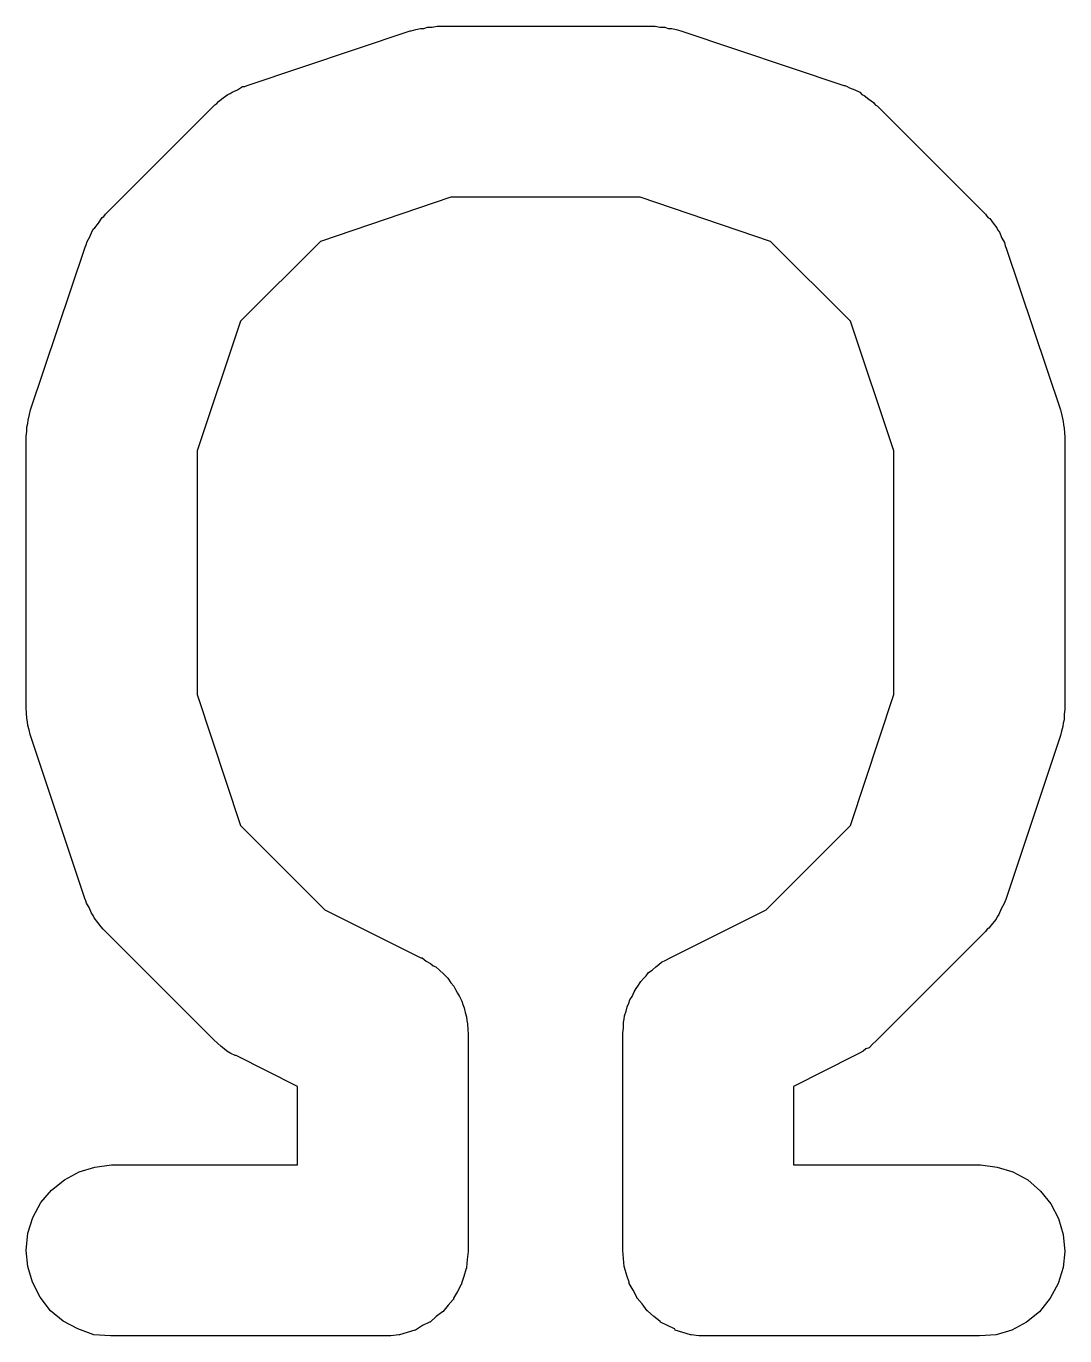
# Model space of a CAD drawing. Extents: x 39.2 to 71.6, y -130.1 to -60.
# Drawn here: x 47.701 to 48.613, y -118.047 to -116.897 of the extents above; entities that cross this region are included whole.
import ezdxf

# ---------------------------------------------------------------- set-up
doc = ezdxf.new("R2010")
doc.units = 0
doc.layers.add('BLACK', color=7, linetype='CONTINUOUS')

msp = doc.modelspace()

# ---------------------------------------------------------------- linework, layer by layer
at = {"layer": 'BLACK', "linetype": 'CONTINUOUS'}
for p, q in [((48.0577, -116.898), (48.0619, -116.897)), ((48.0619, -116.897), (48.2524, -116.897)), ((48.2524, -116.897), (48.2534, -116.897)), ((48.2534, -116.897), (48.2576, -116.898)), ((47.8953, -116.949), (48.0382, -116.901)), ((48.0382, -116.901), (48.0392, -116.901)), ((48.0392, -116.901), (48.0433, -116.9)), ((48.0433, -116.9), (48.0473, -116.899)), ((48.0473, -116.899), (48.0504, -116.899)), ((48.0504, -116.899), (48.0535, -116.898)), ((48.0535, -116.898), (48.0577, -116.898)), ((48.2576, -116.898), (48.2618, -116.898)), ((48.2618, -116.898), (48.2649, -116.899)), ((48.2649, -116.899), (48.268, -116.899)), ((48.268, -116.899), (48.272, -116.9)), ((48.272, -116.9), (48.2761, -116.901)), ((48.2761, -116.901), (48.419, -116.949)), ((47.882, -116.955), (47.8866, -116.953)), ((47.8866, -116.953), (47.8912, -116.95)), ((47.8912, -116.95), (47.8933, -116.95)), ((47.8933, -116.95), (47.8953, -116.949)), ((48.419, -116.949), (48.4199, -116.949)), ((48.4199, -116.949), (48.4219, -116.95)), ((48.4219, -116.95), (48.4241, -116.951)), ((48.4241, -116.951), (48.4286, -116.953)), ((48.4286, -116.953), (48.4332, -116.955)), ((47.866, -116.967), (47.8668, -116.966)), ((47.8668, -116.966), (47.8685, -116.965)), ((47.8685, -116.965), (47.87, -116.963)), ((47.87, -116.963), (47.8742, -116.96)), ((47.8742, -116.96), (47.8782, -116.957)), ((47.8782, -116.957), (47.8802, -116.956)), ((47.8802, -116.956), (47.882, -116.955)), ((48.4332, -116.955), (48.435, -116.957)), ((48.435, -116.957), (48.437, -116.958)), ((48.437, -116.958), (48.4409, -116.961)), ((48.4409, -116.961), (48.4451, -116.964)), ((48.4451, -116.964), (48.4466, -116.966)), ((48.4466, -116.966), (48.4483, -116.967)), ((47.7708, -117.062), (47.866, -116.967)), ((48.4483, -116.967), (48.5435, -117.062)), ((48.0741, -117.047), (47.9596, -117.086)), ((48.2402, -117.047), (48.0741, -117.047)), ((48.3547, -117.086), (48.2402, -117.047)), ((47.7647, -117.07), (47.7678, -117.065)), ((47.7678, -117.065), (47.7694, -117.064)), ((47.7694, -117.064), (47.7708, -117.062)), ((48.5435, -117.062), (48.5442, -117.063)), ((48.5442, -117.063), (48.5456, -117.065)), ((48.5456, -117.065), (48.5472, -117.066)), ((48.5472, -117.066), (48.5502, -117.07)), ((47.757, -117.082), (47.7591, -117.077)), ((47.7591, -117.077), (47.7604, -117.075)), ((47.7604, -117.075), (47.7615, -117.074)), ((47.7615, -117.074), (47.7647, -117.07)), ((48.5502, -117.07), (48.5534, -117.074)), ((48.5534, -117.074), (48.5544, -117.076)), ((48.5544, -117.076), (48.5557, -117.078)), ((48.5557, -117.078), (48.5578, -117.083)), ((47.705, -117.234), (47.7527, -117.092)), ((47.7527, -117.092), (47.753, -117.091)), ((47.753, -117.091), (47.7539, -117.089)), ((47.7539, -117.089), (47.7546, -117.086)), ((47.7546, -117.086), (47.757, -117.082)), ((47.9596, -117.086), (47.8894, -117.156)), ((48.4249, -117.156), (48.3547, -117.086)), ((48.5578, -117.083), (48.5601, -117.087)), ((48.5601, -117.087), (48.5607, -117.09)), ((48.5607, -117.09), (48.5616, -117.092)), ((48.5616, -117.092), (48.6092, -117.234)), ((47.8894, -117.156), (47.8512, -117.27)), ((48.4631, -117.27), (48.4249, -117.156)), ((47.7028, -117.243), (47.7041, -117.238)), ((47.7041, -117.238), (47.705, -117.234)), ((48.6092, -117.234), (48.6096, -117.235)), ((48.6096, -117.235), (48.6104, -117.239)), ((48.6104, -117.239), (48.6117, -117.244)), ((47.7012, -117.257), (47.7017, -117.253)), ((47.7017, -117.253), (47.7018, -117.249)), ((47.7018, -117.249), (47.7025, -117.246)), ((47.7025, -117.246), (47.7028, -117.243)), ((48.6117, -117.244), (48.612, -117.247)), ((48.612, -117.247), (48.6126, -117.25)), ((48.6126, -117.25), (48.6127, -117.254)), ((47.7012, -117.258), (47.7012, -117.257)), ((47.7012, -117.496), (47.7012, -117.258)), ((48.6127, -117.254), (48.6131, -117.258)), ((48.6131, -117.258), (48.6131, -117.496)), ((47.8512, -117.27), (47.8512, -117.484)), ((48.4631, -117.484), (48.4631, -117.27)), ((47.8512, -117.484), (47.8894, -117.599)), ((48.4249, -117.599), (48.4631, -117.484)), ((47.7016, -117.5), (47.7012, -117.496)), ((47.7017, -117.505), (47.7016, -117.5)), ((47.7023, -117.508), (47.7017, -117.505)), ((48.6125, -117.506), (48.6118, -117.509)), ((48.6126, -117.501), (48.6125, -117.506)), ((48.6131, -117.497), (48.6126, -117.501)), ((48.6131, -117.496), (48.6131, -117.497)), ((47.7026, -117.511), (47.7023, -117.508)), ((47.7038, -117.515), (47.7026, -117.511)), ((47.7047, -117.519), (47.7038, -117.515)), ((48.6102, -117.516), (48.6092, -117.52)), ((48.6115, -117.512), (48.6102, -117.516)), ((48.6118, -117.509), (48.6115, -117.512)), ((47.705, -117.52), (47.7047, -117.519)), ((47.7527, -117.663), (47.705, -117.52)), ((48.6092, -117.52), (48.5616, -117.663)), ((47.8894, -117.599), (47.9635, -117.673)), ((48.3508, -117.673), (48.4249, -117.599)), ((47.7536, -117.665), (47.7527, -117.663)), ((47.7542, -117.667), (47.7536, -117.665)), ((47.7565, -117.671), (47.7542, -117.667)), ((48.5604, -117.666), (48.5597, -117.668)), ((48.5613, -117.664), (48.5604, -117.666)), ((48.5616, -117.663), (48.5613, -117.664)), ((47.7586, -117.676), (47.7565, -117.671)), ((47.7599, -117.678), (47.7586, -117.676)), ((47.7609, -117.68), (47.7599, -117.678)), ((47.9635, -117.673), (48.0478, -117.715)), ((48.2665, -117.715), (48.3508, -117.673)), ((48.5538, -117.679), (48.5528, -117.681)), ((48.5551, -117.677), (48.5538, -117.679)), ((48.5573, -117.672), (48.5551, -117.677)), ((48.5597, -117.668), (48.5573, -117.672)), ((47.7641, -117.684), (47.7609, -117.68)), ((47.7671, -117.688), (47.7641, -117.684)), ((47.7687, -117.69), (47.7671, -117.688)), ((47.77, -117.691), (47.7687, -117.69)), ((48.5449, -117.69), (48.5435, -117.692)), ((48.5465, -117.689), (48.5449, -117.69)), ((48.5495, -117.685), (48.5465, -117.689)), ((48.5528, -117.681), (48.5495, -117.685)), ((47.7708, -117.692), (47.77, -117.691)), ((47.866, -117.787), (47.7708, -117.692)), ((48.5435, -117.692), (48.4483, -117.787)), ((48.0478, -117.715), (48.0488, -117.715)), ((48.0488, -117.715), (48.0524, -117.718)), ((48.0524, -117.718), (48.0562, -117.72)), ((48.0562, -117.72), (48.0585, -117.722)), ((48.0585, -117.722), (48.061, -117.723)), ((48.061, -117.723), (48.0642, -117.726)), ((48.2509, -117.726), (48.2541, -117.723)), ((48.2541, -117.723), (48.2566, -117.721)), ((48.2566, -117.721), (48.2589, -117.719)), ((48.2589, -117.719), (48.2628, -117.717)), ((48.2628, -117.717), (48.2665, -117.715)), ((48.0642, -117.726), (48.0675, -117.729)), ((48.0675, -117.729), (48.0694, -117.731)), ((48.0694, -117.731), (48.0715, -117.733)), ((48.0715, -117.733), (48.074, -117.737)), ((48.2381, -117.74), (48.2409, -117.736)), ((48.2409, -117.736), (48.2434, -117.733)), ((48.2434, -117.733), (48.2456, -117.731)), ((48.2456, -117.731), (48.2475, -117.728)), ((48.2475, -117.728), (48.2509, -117.726)), ((48.074, -117.737), (48.0768, -117.74)), ((48.0768, -117.74), (48.0782, -117.743)), ((48.0782, -117.743), (48.0799, -117.746)), ((48.0799, -117.746), (48.0816, -117.749)), ((48.2332, -117.749), (48.2349, -117.745)), ((48.2349, -117.745), (48.2367, -117.742)), ((48.2367, -117.742), (48.2381, -117.74)), ((48.0816, -117.749), (48.0836, -117.753)), ((48.0836, -117.753), (48.0845, -117.756)), ((48.0845, -117.756), (48.0857, -117.759)), ((48.0857, -117.759), (48.0866, -117.763)), ((48.2279, -117.762), (48.2289, -117.758)), ((48.2289, -117.758), (48.2302, -117.755)), ((48.2302, -117.755), (48.2311, -117.752)), ((48.2311, -117.752), (48.2332, -117.749)), ((48.0866, -117.763), (48.0879, -117.767)), ((48.0879, -117.767), (48.0881, -117.77)), ((48.0881, -117.77), (48.0888, -117.773)), ((48.2256, -117.772), (48.2263, -117.769)), ((48.2263, -117.769), (48.2266, -117.766)), ((48.2266, -117.766), (48.2279, -117.762)), ((48.0888, -117.773), (48.0889, -117.778)), ((48.0889, -117.778), (48.0893, -117.782)), ((48.0893, -117.782), (48.0893, -117.972)), ((48.225, -117.781), (48.2255, -117.777)), ((48.225, -117.782), (48.225, -117.781)), ((48.225, -117.972), (48.225, -117.782)), ((48.2255, -117.777), (48.2256, -117.772)), ((47.8693, -117.79), (47.866, -117.787)), ((47.8723, -117.793), (47.8693, -117.79)), ((47.8749, -117.795), (47.8723, -117.793)), ((48.4412, -117.794), (48.4385, -117.795)), ((48.4442, -117.791), (48.4412, -117.794)), ((48.4475, -117.788), (48.4442, -117.791)), ((48.4483, -117.787), (48.4475, -117.788)), ((47.8773, -117.797), (47.8749, -117.795)), ((47.881, -117.799), (47.8773, -117.797)), ((47.8846, -117.801), (47.881, -117.799)), ((47.8855, -117.801), (47.8846, -117.801)), ((47.9393, -117.828), (47.8855, -117.801)), ((48.4288, -117.801), (48.375, -117.828)), ((48.4323, -117.799), (48.4288, -117.801)), ((48.4361, -117.797), (48.4323, -117.799)), ((48.4385, -117.795), (48.4361, -117.797)), ((47.9393, -117.897), (47.9393, -117.828)), ((48.375, -117.828), (48.375, -117.897)), ((47.7616, -117.899), (47.7762, -117.897)), ((47.7762, -117.897), (47.9393, -117.897)), ((48.375, -117.897), (48.5381, -117.897)), ((48.5381, -117.897), (48.5391, -117.897)), ((48.5391, -117.897), (48.5537, -117.899)), ((47.7347, -117.91), (47.7476, -117.903)), ((47.7476, -117.903), (47.7616, -117.899)), ((48.5537, -117.899), (48.5676, -117.903)), ((48.5676, -117.903), (48.5805, -117.91)), ((47.714, -117.93), (47.7233, -117.919)), ((47.7233, -117.919), (47.7347, -117.91)), ((48.5805, -117.91), (48.5917, -117.92)), ((48.5917, -117.92), (48.6009, -117.931)), ((47.707, -117.943), (47.714, -117.93)), ((48.6009, -117.931), (48.6076, -117.944)), ((47.7027, -117.957), (47.707, -117.943)), ((48.6076, -117.944), (48.6118, -117.958)), ((47.7012, -117.972), (47.7027, -117.957)), ((48.6118, -117.958), (48.6131, -117.973)), ((47.7025, -117.986), (47.7012, -117.972)), ((48.0893, -117.973), (48.0885, -117.98)), ((48.0893, -117.972), (48.0893, -117.973)), ((48.0893, -117.973), (48.0893, -117.973)), ((48.0893, -117.973), (48.0893, -117.973)), ((48.0893, -117.973), (48.0893, -117.973)), ((48.2257, -117.979), (48.225, -117.972)), ((48.6131, -117.973), (48.6116, -117.987)), ((47.7067, -118), (47.7025, -117.986)), ((48.0876, -117.988), (48.0855, -117.995)), ((48.0877, -117.988), (48.0876, -117.988)), ((48.0878, -117.987), (48.0877, -117.988)), ((48.0885, -117.98), (48.0878, -117.987)), ((48.2263, -117.986), (48.2257, -117.979)), ((48.2264, -117.987), (48.2263, -117.986)), ((48.2285, -117.994), (48.2264, -117.987)), ((48.2264, -117.987), (48.2264, -117.987)), ((48.6116, -117.987), (48.6072, -118.001)), ((47.7134, -118.013), (47.7067, -118)), ((48.0834, -118.001), (48.0833, -118.002)), ((48.0855, -117.995), (48.0834, -118.001)), ((48.2305, -118), (48.2285, -117.994)), ((48.2306, -118.001), (48.2305, -118)), ((48.2307, -118.001), (48.2306, -118.001)), ((48.234, -118.007), (48.2307, -118.001)), ((48.6072, -118.001), (48.6003, -118.014)), ((48.0798, -118.008), (48.0765, -118.014)), ((48.0832, -118.002), (48.0798, -118.008)), ((48.0833, -118.002), (48.0832, -118.002)), ((48.2372, -118.013), (48.234, -118.007)), ((47.7226, -118.025), (47.7134, -118.013)), ((48.0716, -118.02), (48.0671, -118.026)), ((48.0762, -118.015), (48.0716, -118.02)), ((48.0763, -118.015), (48.0762, -118.015)), ((48.0765, -118.014), (48.0763, -118.015)), ((48.2374, -118.014), (48.2372, -118.013)), ((48.2375, -118.014), (48.2374, -118.014)), ((48.242, -118.019), (48.2375, -118.014)), ((48.2464, -118.025), (48.242, -118.019)), ((48.6003, -118.014), (48.5909, -118.026)), ((47.7338, -118.034), (47.7226, -118.025)), ((47.7466, -118.041), (47.7338, -118.034)), ((48.0554, -118.035), (48.0491, -118.038)), ((48.0556, -118.035), (48.0554, -118.035)), ((48.0558, -118.035), (48.0556, -118.035)), ((48.0613, -118.03), (48.0558, -118.035)), ((48.0668, -118.026), (48.0613, -118.03)), ((48.0669, -118.026), (48.0668, -118.026)), ((48.0671, -118.026), (48.0669, -118.026)), ((48.2466, -118.025), (48.2464, -118.025)), ((48.2468, -118.025), (48.2466, -118.025)), ((48.2522, -118.03), (48.2468, -118.025)), ((48.2576, -118.034), (48.2522, -118.03)), ((48.2579, -118.034), (48.2576, -118.034)), ((48.2581, -118.035), (48.2579, -118.034)), ((48.2642, -118.038), (48.2581, -118.035)), ((48.5796, -118.035), (48.5667, -118.042)), ((48.5909, -118.026), (48.5796, -118.035)), ((47.7606, -118.046), (47.7466, -118.041)), ((47.7751, -118.047), (47.7606, -118.046)), ((47.7762, -118.047), (47.7751, -118.047)), ((48.0143, -118.047), (47.7762, -118.047)), ((48.0213, -118.047), (48.0143, -118.047)), ((48.0283, -118.046), (48.0213, -118.047)), ((48.0286, -118.046), (48.0283, -118.046)), ((48.0289, -118.046), (48.0286, -118.046)), ((48.0356, -118.044), (48.0289, -118.046)), ((48.0424, -118.042), (48.0356, -118.044)), ((48.0426, -118.042), (48.0424, -118.042)), ((48.0429, -118.042), (48.0426, -118.042)), ((48.0491, -118.038), (48.0429, -118.042)), ((48.2705, -118.041), (48.2642, -118.038)), ((48.2707, -118.041), (48.2705, -118.041)), ((48.2709, -118.042), (48.2707, -118.041)), ((48.2777, -118.044), (48.2709, -118.042)), ((48.2844, -118.046), (48.2777, -118.044)), ((48.2847, -118.046), (48.2844, -118.046)), ((48.2849, -118.046), (48.2847, -118.046)), ((48.2919, -118.047), (48.2849, -118.046)), ((48.299, -118.047), (48.2919, -118.047)), ((48.2995, -118.047), (48.299, -118.047)), ((48.3, -118.047), (48.2995, -118.047)), ((48.2995, -118.047), (48.2995, -118.047)), ((48.2995, -118.047), (48.2995, -118.047)), ((48.5381, -118.047), (48.3, -118.047)), ((48.5527, -118.046), (48.5381, -118.047)), ((48.5667, -118.042), (48.5527, -118.046))]:
    msp.add_line(p, q, dxfattribs=at)

doc.saveas('drawing.dxf')
